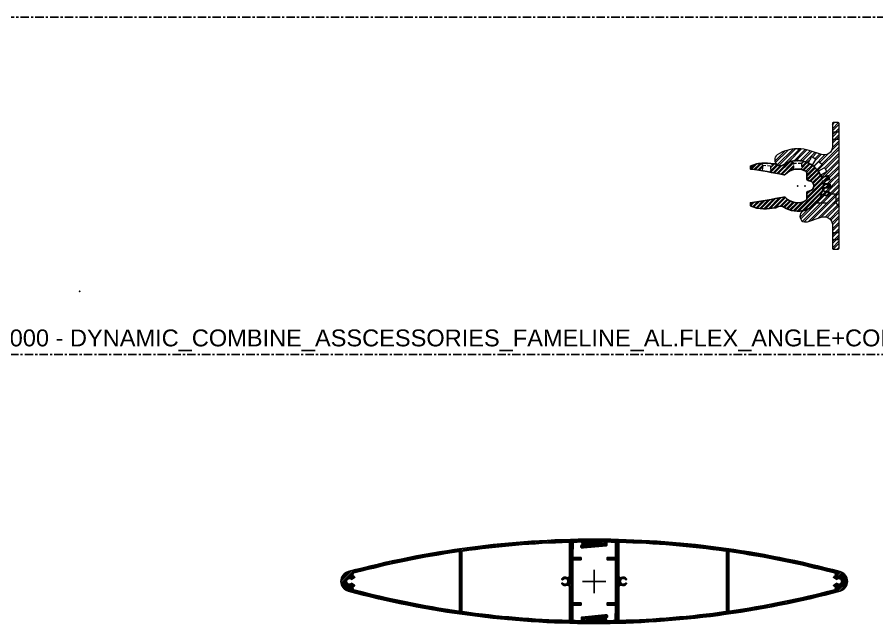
# Model space of a CAD drawing. Header units: millimetres. Extents: x -244126 to 368105, y -173968 to 259060.
# Drawn here: x 5694 to 6203, y 47636 to 47995 of the extents above; entities that cross this region are included whole.
import ezdxf

# ---------------------------------------------------------------- set-up
doc = ezdxf.new("R2010")
doc.units = ezdxf.units.MM
doc.header["$MEASUREMENT"] = 0
doc.linetypes.add('005_GG_TA_LINE', pattern=[13.75, 5, -1.25, 1.25, -1.25, 5])
doc.linetypes.add('HIDDEN', pattern=[9.524999999999999, 6.35, -3.175])
for name, color, linetype in [('000 - H A T C H', 8, 'Continuous'), ('000 - L I N E', 1, 'Continuous'), ('001 - ASCESSORIES', 1, 'Continuous'), ('A03_SUN LOUVER', 7, 'Continuous')]:
    doc.layers.add(name, color=color, linetype=linetype)
doc.styles.get("Standard").update_dxf_attribs({"font": 'arial.ttf'})

# ---------------------------------------------------------------- blocks, each defined once
blk = doc.blocks.new('*U1763')
at = {"color": 0, "linetype": '005_GG_TA_LINE'}
blk.add_lwpolyline([(0, 0), (1000, 0), (1000, 200), (0, 200)], close=True, dxfattribs=at)
for p in [(50, 37.5), (8.581742425833, 4.877933635547379)]:
    blk.add_point(p, dxfattribs=at)
blk.add_attdef('NAMEBLK', (8.581742425833, 4.877933635547379), '', height=10, dxfattribs=at)
blk = doc.blocks.new('000 - ASSCESSORIES_FAMELINE_AL.FLEX_ANGLE_BRACKET_FOR_AF200-300_SIDE_VIEW')
at = {"layer": '000 - H A T C H'}
h = blk.add_hatch(dxfattribs=at)
h.set_pattern_fill('ANSI32', color=8, scale=7)
h.set_pattern_definition([(45, (3200.582122079782, 501.9556420693257), (-1.856155300614688, 1.856155300614688), []), (45, (3201.819558944782, 501.9556420693257), (-1.856155300614688, 1.856155300614688), [])])
edge = h.paths.add_edge_path()
edge.add_arc((-24.60009297727149, 1.092597291219022e-05), 22.0000000000029, 90.77607391714648, 123.2564312859631)
edge.add_arc((-34.8000929772711, 15.55378860215449), 3.400000000000849, 123.2564312859582, 303.2564312860495)
edge.add_arc((-24.60009297727166, 1.092597051943756e-05), 15.20000000000311, 65.77656419011902, 123.2564312859393, ccw=False)
edge.add_arc((-18.2815331998316, 14.04407751796509), 0.2000001331612148, 245.7765641900522, 329.9999312689536)
edge.add_line((-18.10832812371223, 13.94407724361054), (-16.31922733306351, 17.04289124551826))
edge.add_arc((-16.05941988014751, 16.89289134263949), 0.2999998057571702, 60.00004524878108, 149.999999999958, ccw=False)
edge.add_line((-15.90942018244937, 17.15269891401647), (-14.09076643508001, 16.10269913199477))
edge.add_arc((-14.24076610740318, 15.84289121904718), 0.3000000888787198, -29.999971654117473, 60.00008206330642, ccw=False)
edge.add_line((-13.98095833508728, 15.69289130314223), (-15.77005958349469, 12.59407739653057))
edge.add_arc((-15.59685450273591, 12.49407739652947), 0.200000000002181, 149.9999999999971, 234.2234358103231)
edge.add_arc((-24.60009297727736, 1.092594628993027e-05), 15.20000000002425, 50.776564190154375, 54.22343580992401, ccw=False)
edge.add_arc((-14.86196101252971, 11.93017392820862), 0.200000111124736, 230.7765641902996, 315.0001145294227)
edge.add_line((-14.72053929502613, 11.78875277608404), (-12.19036897575438, 14.31892340966738))
edge.add_arc((-11.97823689478033, 14.10679132869315), 0.3000000659280574, 44.99996698555748, 134.9999999999758, ccw=False)
edge.add_line((-11.76610469157345, 14.31892328743447), (-10.28118066655111, 12.83399907593912))
edge.add_arc((-10.49331266104002, 12.62186715886523), 0.2999998888787882, -44.99999513174453, 44.999989545294795, ccw=False)
edge.add_line((-10.28118068723438, 12.40973522110806), (-12.81135141736081, 9.879564176684426))
edge.add_arc((-12.66993006112226, 9.738142820446036), 0.2000000000016426, 135.0000000000331, 219.2234358110653)
edge.add_arc((-24.60009297726682, 1.092596317775474e-05), 15.20000000000145, 35.776564190161594, 39.22343580991469, ccw=False)
edge.add_arc((-12.10602643544547, 9.003249451867786), 0.2000000878489613, 215.7765641898848, 300.0000006170934)
edge.add_line((-12.00602638965552, 8.830044296108497), (-8.907212818396829, 10.61914534852031))
edge.add_arc((-8.757212633545205, 10.35933740721299), 0.3000003697028865, 30.000002280675574, 120.0000000000399, ccw=False)
edge.add_line((-8.497404698208584, 10.50933760240616), (-7.447405332582321, 8.690683874414503))
edge.add_arc((-7.707213135827003, 8.540683940658628), 0.3000001245892988, -59.99978517703721, 29.99997165315972, ccw=False)
edge.add_line((-7.557212099418621, 8.28087677403306), (-10.65602650671713, 6.491775729537039))
edge.add_arc((-10.55602650671645, 6.318570648779192), 0.2000000000011698, 120.0000000000309, 204.2234358092512)
edge.add_arc((-24.60009297725487, 1.092597518503879e-05), 15.19999999998398, 20.77656419013698, 24.223435809918385, ccw=False)
edge.add_arc((-10.20154197550752, 5.462769111765232), 0.1999999333386133, 200.7765641900455, 284.9998861499537)
edge.add_line((-10.14977856761038, 5.26958390804009), (-6.693500616368738, 6.19569065586461))
edge.add_arc((-6.615854801818094, 5.905912530964527), 0.3000003903128138, 14.999958002615585, 104.9999999999007, ccw=False)
edge.add_line((-6.326076620004415, 5.983558133110421), (-5.782557436228444, 3.955113908268686))
edge.add_arc((-6.072335255011799, 3.877468727691674), 0.2999999305427846, -74.99996355760959, 14.999898177128387, ccw=False)
edge.add_line((-5.9946893751478, 3.587691096281276), (-9.450966682382614, 2.661584239174886))
edge.add_arc((-9.399202873362032, 2.468399073916454), 0.2000000000006168, 104.9999999999756, 189.2234358107711)
edge.add_arc((-24.60009297726654, 1.092596508422972e-05), 15.19999999999707, 5.776564190153806, 9.223435809914292, ccw=False)
edge.add_arc((-9.278294797347732, 1.550010924212877), 0.1999999824942102, 185.7765641900828, 270.0001218303278)
edge.add_line((-9.2782943720797, 1.35001094171912), (-5.700092994685519, 1.350010941718779))
edge.add_arc((-5.700092959753613, 1.050010485744458), 0.3000004559743231, 0.00016735558529035188, 90.00000667149249, ccw=False)
edge.add_line((-5.40009250378057, 1.050011362017585), (-5.40009250378057, -1.049988563104193))
edge.add_arc((-5.70009297726923, -1.04998860053435), 0.300000473488662, -90.0000842393033, 7.1486219894723035e-06, ccw=False)
edge.add_line((-5.700093418345887, -1.349989074022687), (-9.278294779931684, -1.349989074022346))
edge.add_arc((-9.278294779932194, -1.549989074023255), 0.2000000000009088, 89.99999999985396, 174.2234358099506)
edge.add_arc((-24.60009297726734, 1.092596235041654e-05), 15.19999999999318, 350.7765641901628, 354.223435809936, ccw=False)
edge.add_arc((-9.399202851197433, -2.468377225565022), 0.2000000224565068, 170.7765641899621, 254.9998653730093)
edge.add_line((-9.450967119954157, -2.661562290885001), (-5.994689121540205, -3.587669142881339))
edge.add_arc((-6.072334751168622, -3.877447236391498), 0.3000003121311309, -14.99987230951632, 75.00003256256412, ccw=False)
edge.add_line((-5.78255652874418, -3.955092384902571), (-6.326077194227992, -5.983536711489762))
edge.add_arc((-6.615854826887664, -5.905891028834289), 0.2999998807081068, 255.0001366492594, 345.00000000005326, ccw=False)
edge.add_line((-6.693499818429473, -6.195668846676426), (-10.14977810415871, -5.269562118199929))
edge.add_arc((-10.20154191318084, -5.462747283459456), 0.2000000000020759, 74.99999999967756, 159.2234358096688)
edge.add_arc((-24.60009297727213, 1.092596992968708e-05), 15.19999999999574, 284.63664156122564, 339.2234358099151, ccw=False)
edge.add_arc((-19.9000930303588, -17.99637739733681), 3.399999789903094, 104.6366415612264, 288.1922939544101)
edge.add_line((-18.83858879148715, -21.22642497008223), (-10.56112827296397, -18.50616927835983))
edge.add_arc((-9.000092902889328, -23.25623986259525), 5.000000198184266, 1.0062864589599485e-05, 108.1922887235545, ccw=False)
edge.add_line((-4.000092704705139, -23.25623898444462), (-4.000092704705139, -29.44998859105397))
edge.add_line((-4.000092704705139, -29.44998859105397), (-3.700093214324852, -29.7499899440794))
edge.add_line((-3.700093214324852, -29.7499899440794), (-4.000093636022257, -30.0499885031378))
edge.add_line((-4.000093636022257, -30.0499885031378), (-4.000115608000897, -36.99998832726328))
edge.add_arc((-3.500114862942461, -36.99998987946843), 0.5000007450608447, 179.9998221306572, 269.9997702214319)
edge.add_line((-3.500116868141731, -37.49999062452525), (-0.500116415155162, -37.49999844761965))
edge.add_arc((-0.5001148629552006, -36.99999844762002), 0.5000000000020398, 269.9998221309865, 359.9998221307976)
edge.add_line((-0.0001148629555700609, -36.99999999982163), (0.0001148629555700609, 36.99999999982163))
edge.add_arc((-0.4998858820982593, 37.00000155202557), 0.5000007450562387, 359.9998221307947, 449.9998176911096)
edge.add_line((-0.4998842911506927, 37.50000229707928), (-3.499884329883344, 37.50001012018163))
edge.add_arc((-3.499885882085333, 37.0000103183694), 0.4999998018146391, 89.9998221306836, 179.9997674898801)
edge.add_line((-3.999885683895855, 37.00001234740216), (-3.99990725950579, 30.05001204643224))
edge.add_line((-3.99990725950579, 30.05001204643224), (-3.69999917576547, 29.75010210061373))
edge.add_line((-3.69999917576547, 29.75010210061373), (-4.000092707051635, 29.4500104325457))
edge.add_line((-4.000092707051635, 29.4500104325457), (-4.000093103419431, 23.29818408063829))
edge.add_arc((-9.000092920139895, 23.29818408063864), 4.999999816720464, 251.838222947856, 359.999999999996, ccw=False)
edge.add_line((-10.55859839914797, 18.54728323562972), (-17.74266868537893, 20.90397543228346))
edge.add_arc((-24.60009297727149, 1.092596625085207e-05), 22.00000000000927, 71.8382231318008, 89.22392608287757)
edge.add_line((-24.30211109713059, 21.9979928061187), (-24.60009258686728, 21.70001092597329))
edge.add_line((-24.60009258686728, 21.70001092597329), (-24.89807485742153, 21.99799280611887))
at = {"color": 8, "linetype": 'HIDDEN', "lineweight": 0}
for p, q in [((9.856451993073279e-05, 31.74989865185165), (-3.999901982331494, 31.74991106947022)), ((-4.000092817173709, 27.7499110700432), (8.614690273134329e-05, 27.74989865187075)), ((-1.96081716833055, -4.947485875018856), (-6.05431686208135, -4.969506510368944)), ((-1.96081716833055, -4.947485875018856), (-1.960833017555387, -10.05288587499422)), ((-1.895832838272327e-06, -2.61069196217062), (-1.96081716833055, -4.947485875018685)), ((-13.19904798806169, -10.05285098703212), (-1.960833017555387, -10.05288587499422)), ((-1.960833017555387, -10.05288587499422), (-3.225380146432144e-05, -12.38969196212361)), ((-8.614781631877122e-05, -27.75019339256005), (-4.000092705300403, -27.75018097492284)), ((-4.000099011060456, -31.75018097492261), (-9.856543306341337e-05, -31.75019339254095))]:
    blk.add_line(p, q, dxfattribs=at)
at = {"layer": '000 - L I N E', "color": 9}
blk.add_line((-24.60009258686728, 21.70001092597329), (-24.30211109712832, 21.99799280612092), dxfattribs=at)
for p in [(-24.60009297727106, 1.092596880880592e-05), (-20.30696706471394, 1.092596880880592e-05)]:
    blk.add_point(p, dxfattribs=at)
at = {"layer": '001 - ASCESSORIES', "color": 0, "linetype": 'Continuous', "lineweight": 15}
blk.add_lwpolyline([(-24.89807485742153, 21.99799280611887, 0.1426788207495108), (-36.66460910630326, 18.39695226339256, 1.000000000000798), (-32.9355768482344, 12.71062494091939, -0.2561977009595168), (-18.3635924716466, 13.86168692288493, 0.3849826888630289), (-18.10832812371223, 13.94407724361054), (-16.31922733306351, 17.04289124551826, -0.4142133310633441), (-15.90942018244937, 17.15269891401647), (-14.09076643508001, 16.10269913199477, -0.4142138369739624), (-13.98095833508728, 15.69289130314223), (-15.77005958349469, 12.59407739653057, 0.3849830332087801), (-15.71377967772992, 12.3318167930131, -0.01504094874934099), (-14.98843032818127, 11.77523666139223, 0.3849836070004197), (-14.72053929502613, 11.78875277608404), (-12.19036897575438, 14.31892340966738, -0.4142137311411944), (-11.76610469157345, 14.31892328743447), (-10.28118066655111, 12.83399907593912, -0.4142134840428718), (-10.28118068723438, 12.40973522110806), (-12.81135141736081, 9.879564176684426, 0.3849830332123187), (-12.82486724185014, 9.611673575059058, -0.01504094874926947), (-12.26828711023177, 8.886324225515693, 0.3849830362993746), (-12.00602638965552, 8.830044296108497), (-8.907212818396829, 10.61914534852031, -0.4142135507145975), (-8.497404698208584, 10.50933760240616), (-7.447405332582321, 8.690683874414503, -0.4142123193015173), (-7.557212099418621, 8.28087677403306), (-10.65602650671713, 6.491775729537039, 0.3849830332032427), (-10.73841698036199, 6.236511431601457, -0.0150409487493929), (-10.38853608284467, 5.39182422360102, 0.3849824628160552), (-10.14977856761038, 5.26958390804009), (-6.693500616368738, 6.19569065586461, -0.4142137770611755), (-6.326076620004415, 5.983558133110421), (-5.782557436228444, 3.955113908268686, -0.4142128555680248), (-5.9946893751478, 3.587691096281276), (-9.450966682382614, 2.661584239174886, 0.3849830332111331), (-9.596617030555763, 2.436342084979003, -0.0150409487493015), (-9.47727917210409, 1.529881055845067, 0.3849836435791997), (-9.2782943720797, 1.35001094171912), (-5.700092994685519, 1.350010941718779, -0.4142127409641204), (-5.40009250378057, 1.050011362017585), (-5.40009250378057, -1.049988563104193, -0.4142140295437709), (-5.700093418345887, -1.349989074022687), (-9.278294779931684, -1.349989074022346, 0.3849830332076324), (-9.477279172106364, -1.529859203893523, -0.0150409487493572), (-9.596617030557127, -2.436320233030756, 0.3849823587236142), (-9.450967119954157, -2.661562290885001), (-5.994689121540205, -3.587669142881339, -0.4142130760839127), (-5.78255652874418, -3.955092384902571), (-6.326077194227992, -5.983536711489762, -0.4142128638292183), (-6.693499818429473, -6.195668846676426), (-10.14977810415871, -5.269562118199929, 0.3849830332071024), (-10.38853608284603, -5.391802371647145, -0.2427883777867974), (-20.7592327622167, -14.70671518177664, 1.031520472800772), (-18.83858879148715, -21.22642497008223), (-10.56112827296397, -18.50616927835983, -0.510582686825665), (-4.000092704705139, -23.25623898444462), (-4.000092704705139, -29.44998859105397), (-3.700093214324852, -29.7499899440794), (-4.000093636022257, -30.0499885031378), (-4.000115608000897, -36.99998832726328, 0.4142132970157022), (-3.500116868141731, -37.49999062452525), (-0.500116415155162, -37.49999844761965, 0.4142135623721294), (-0.0001148629555700609, -36.99999999982163), (0.0001148629555700609, 36.99999999982163, 0.4142135396776404), (-0.4998842911506927, 37.50000229707928), (-3.499884329883344, 37.50001012018163, 0.4142132830520119), (-3.999885683895855, 37.00001234740216), (-3.99990725950579, 30.05001204643224), (-3.69999917576547, 29.75010210061373), (-4.000092707051635, 29.4500104325457), (-4.000093103419431, 23.29818408063829, -0.5104149144200552), (-10.55859839914797, 18.54728323562972), (-17.74266868537893, 20.90397543228346, 0.07600529051318779), (-24.30211109713059, 21.9979928061187), (-24.60009258686728, 21.70001092597329)], format="xyb", close=True, dxfattribs=at)
blk = doc.blocks.new('*U3636')
at = {"layer": '001 - ASCESSORIES', "color": 0}
blk.add_blockref('000 - ASSCESSORIES_FAMELINE_AL.FLEX_ANGLE_BRACKET_FOR_AF200-300_SIDE_VIEW', (0, 0), dxfattribs=at)
blk = doc.blocks.new('000 - ASSCESSORIES_FAMELINE_AL.FLEX_CONNECTOR_BRACKET_FOR_AF100-150_SIDE_VIEW')
at = {"layer": '000 - H A T C H'}
h = blk.add_hatch(dxfattribs=at)
h.set_pattern_fill('ANSI32', color=8, scale=5)
h.set_pattern_definition([(45, (-1970.133086501305, -301.5134273469718), (-1.325825214724777, 1.325825214724777), []), (45, (-1969.249203026305, -301.5134273469718), (-1.325825214724777, 1.325825214724777), [])])
edge = h.paths.add_edge_path()
edge.add_line((-20.45845730743258, 12.03585141655198), (-21.79640594343869, 13.38736893007616))
edge.add_arc((-15.38280266856646, -54.32815596914018), 68.01857554627152, 95.41056788355975, 97.3807846533643)
edge.add_line((-24.12067372296133, 13.12683812900362), (-28.00000002518073, 11.74640096148046))
edge.add_line((-28.00000002518073, 11.74640096148046), (-28.00000002518073, 9.982847878351961))
edge.add_arc((-65.50000005036759, -268.0921051055449), 280.5921051613631, 80.82262831623319, 82.3196706475087, ccw=False)
edge.add_line((-20.74799565938565, 8.908233489690431), (-20.45845730743258, 12.03585141655198))
edge = h.paths.add_edge_path()
edge.add_line((-2.247900000002346, 13.34529063394088), (-3.675070032631993, 14.54282848194852))
edge.add_arc((-4.547473508864641e-13, 4.163780431554187e-12), 14.99999999999985, 104.1821096426862, 123.2564312859659)
edge.add_arc((-10.2000000000005, 15.55377767618468), 3.600000000001335, 239.8149540720326, 303.2564312859647, ccw=False)
edge.add_arc((-14.52403145888115, 8.119885563528854), 4.999999999998389, 59.81495407201339, 82.58729921810303)
edge.add_line((-13.87895437080238, 13.07809850272578), (-15.98179904015456, 11.62142603363272))
edge.add_line((-15.98179904015456, 11.62142603363272), (-16.30285208181203, 8.153383745668307))
edge.add_arc((-65.50000005040192, -268.0921051058473), 280.5921051616672, 78.21476437810668, 79.90194361018649, ccw=False)
edge.add_arc((-7.986557415949164, 7.564053188677931), 0.9999999999704534, 258.2147643790605, 316.5563218511476)
edge.add_arc((-4.547473508864641e-13, 3.765876499528531e-12), 9.999999999999606, 102.99052971916961, 136.5563218502079, ccw=False)
edge.add_line((-2.247900000002119, 9.74407233091263), (-2.247900000002346, 13.34529063394088))
edge = h.paths.add_edge_path()
edge.add_line((3.6750700326279, 14.54282848194852), (2.247899999998026, 13.34529063394088))
edge.add_line((2.247899999998026, 13.34529063394088), (2.247899999998026, 9.744072330913312))
edge.add_arc((-2.273736754432321e-12, 4.689582056016661e-13), 10.00000000000318, 60.303942627590004, 77.00947028084312, ccw=False)
edge.add_arc((4.458590056197409, 7.817990452208861), 0.9999999999998342, 3.581135388230905e-11, 60.30394262759518, ccw=False)
edge.add_line((5.458590056196954, 7.817990452209486), (5.458590056196954, 4.202288354184546))
edge.add_arc((6.458590056196499, 4.202288354184375), 0.9999999999995453, 180, 255.1969891242311)
edge.add_arc((-65.50000004537264, -268.0921050868787), 280.6421051420444, 74.96711655903562, 75.19698912420841, ccw=False)
edge.add_arc((6.499999949552603, 2.856381797755603e-12), 3.050000050446423, -74.96711655905432, 74.96711655903658, ccw=False)
edge.add_arc((-65.50000004859135, 268.0921050991481), 280.6421051547233, 284.8030108757873, 285.03288344094943, ccw=False)
edge.add_arc((6.458590056197409, -4.202288354179231), 1.000000000000298, 104.8030108757545, 179.9999999999902)
edge.add_line((5.458590056196954, -4.202288354179061), (5.458590056200592, -7.817990452203716))
edge.add_arc((4.458590056201956, -7.81799045220383), 0.9999999999986358, -60.3039426276228, 0, ccw=False)
edge.add_arc((1.364242052659392e-12, -1.975308805413079e-12), 9.999999999996872, 223.4436781498002, 299.6960573724321, ccw=False)
edge.add_arc((-7.986557415948482, -7.564053188668581), 0.9999999999688675, 43.44367814841691, 101.7852356209447)
edge.add_arc((-65.500000050489, 268.0921051064158), 280.5921051622342, 277.6803293524923, 281.7852356218875, ccw=False)
edge.add_line((-28.00000002518073, -9.982847878343634), (-28.00000002518073, -11.74640096147259))
edge.add_line((-28.00000002518073, -11.74640096147259), (-24.12067372296133, -13.12683812899563))
edge.add_arc((-15.38280266858783, 54.32815596894569), 68.01857554606799, 262.6192153466316, 265.9285026261889)
edge.add_arc((-19.39569183884782, -2.047779520101741), 11.49999999998731, 265.9285026260912, 274.67850871028)
edge.add_line((-18.45769812920571, -13.50946211038404), (-13.32553242907125, -13.02950616912106))
edge.add_arc((-13.51206471279488, -11.03822374135312), 2.000000000002136, 275.3515339592213, 306.2592707360218)
edge.add_arc((-10.20000000000095, -15.55377767617505), 3.599999999999676, 56.74356871400943, 126.25927073595949, ccw=False)
edge.add_arc((-4.547473508864641e-13, 2.629008122312371e-12), 14.99999999999955, 236.7435687140313, 340.7945343998514)
edge.add_line((14.16517491686, -4.934350978063591), (17.97129716725112, -5.954198361352539))
edge.add_line((17.97129716725112, -5.954198361352539), (18.54069906647646, -3.82916154351453))
edge.add_line((18.54069906647646, -3.82916154351453), (14.7345768160867, -2.809314160220239))
edge.add_arc((1.682565198279917e-11, 2.415845301584341e-13), 14.99999999998286, 349.2054656001972, 355.7945343998641)
edge.add_line((14.95961229444129, -1.099999999992221), (18.89999999999964, -1.099999999992562))
edge.add_line((18.89999999999964, -1.099999999992562), (18.89999999999964, 1.100000000005323))
edge.add_line((18.89999999999964, 1.100000000005323), (14.95961229444038, 1.100000000005551))
edge.add_arc((-1.305124897044152e-10, -2.101785412378376e-11), 15.00000000013116, 4.205465600224868, 10.79453439982918)
edge.add_line((14.73457681608397, 2.809314160234024), (18.54069906647555, 3.829161543523199))
edge.add_line((18.54069906647555, 3.829161543523199), (17.9712971672493, 5.954198361358706))
edge.add_line((17.9712971672493, 5.954198361358706), (14.16517491685909, 4.93435097807442))
edge.add_arc((2.728484105318785e-12, -9.947598300641403e-14), 14.99999999999872, 19.20546560018317, 43.86524685471897)
edge.add_line((10.81457350060009, 10.3944696834488), (10.39446968344055, 10.39446968344824))
edge.add_line((10.39446968344055, 10.39446968344824), (10.39446968344146, 10.81457350060846))
edge.add_arc((1.227817847393453e-11, 2.070521532004932e-11), 14.99999999997826, 46.1347531453093, 58.86524685471517)
edge.add_line((7.755789126713353, 12.83930430444038), (7.349999999999909, 12.73057343563399))
edge.add_line((7.349999999999909, 12.73057343563399), (7.241269131190165, 13.13636256235908))
edge.add_arc((4.547473508864641e-13, 7.062794793455396e-12), 14.99999999999616, 61.13475314534855, 75.81789035732456)
at = {"color": 1, "linetype": 'HIDDEN', "lineweight": 0, "ltscale": 0.3}
for p, q in [((-20.45845730743258, 12.03585141655198), (-21.79640594343869, 13.38736893007633)), ((-20.74799565938656, 8.908233489681564), (-20.45845730743258, 12.03585141655198)), ((-15.98179904015433, 11.62142603363277), (-20.45845730743258, 12.03585141655198)), ((-15.98179904015433, 11.62142603363277), (-16.30279628775497, 8.153986437820848)), ((-13.86941943492366, 13.08470349775548), (-15.98179904015433, 11.62142603363277)), ((-2.247900000002119, 13.34529063394088), (-3.674697807457051, 14.54251614794136)), ((2.247899999998481, 13.34529063394088), (-2.247900000002119, 13.34529063394088)), ((-2.247900000002119, 9.744072330905468), (-2.247900000002119, 13.34529063394088)), ((3.67430017411607, 14.54218249395497), (2.247899999998481, 13.34529063394088)), ((2.247899999998481, 13.34529063394088), (2.247899999998481, 9.745539361511831))]:
    blk.add_line(p, q, dxfattribs=at)
at = {"layer": '001 - ASCESSORIES', "color": 0, "lineweight": 25, "ltscale": 4}
blk.add_lwpolyline([(-7.260506741778045, -6.876411989735558, 0.3455598544899178), (4.95398895133394, -8.686656058003493, 0.2693711153167579), (5.458590056200592, -7.81799045220275), (5.458590056196954, -4.202288354179061, -0.340413108691921), (6.203093492340031, -3.235478390505975, 0.001003008616846074), (7.29108874346457, -2.945620278965563, 0.7668711655276829), (7.29108874346548, 2.945620278971049, 0.001003008616846018), (6.203093492338667, 3.235478390512142, -0.3404131086918988), (5.458590056196954, 4.20228835418466), (5.458590056196954, 7.817990452209486, 0.2693711153167518), (4.953988951329848, 8.686656058009433, 0.3455598544899169), (-7.260506741781228, 6.876411989736837, -0.2602082017446815), (-8.190801219571313, 6.585133136466041, 0.01791294803426168), (-28.00000002518073, 9.982847878351848), (-28.00000002518073, 11.74640096148046), (-24.12067372296133, 13.12683812900362, -0.01444049335342799), (-20.21220614433742, 13.51875613017394, -0.03819766527064118), (-18.45769812920571, 13.50946211039202), (-18.09540372788069, 13.17592280785114), (-17.73310932655568, 13.44238350531016), (-14.05770074957991, 13.09809163294251, -0.1087827159156475), (-12.01005968046229, 12.44191586158293, 0.2841098283730177), (-8.225806451612698, 12.54336909369711, -0.1410822828067592), (-0.2970582579118854, 14.99705825792269), (6.366462912410498e-12, 14.70000000000421), (0.2970582579237089, 14.99705825792178, -0.1215910610734725), (7.241269131190165, 13.13636256235903), (7.349999999999909, 12.73057343563399), (7.755789126713353, 12.83930430444032, -0.05560445857106525), (10.39446968344146, 10.81457350060846), (10.39446968344055, 10.39446968344824), (10.81457350060009, 10.3944696834488, -0.108015765328233), (14.16517491685909, 4.93435097807442), (17.9712971672493, 5.954198361358706), (18.54069906647555, 3.829161543523199), (14.73457681608397, 2.809314160234024, -0.02875816033783684), (14.95961229444038, 1.100000000005551), (18.89999999999964, 1.100000000005323), (18.89999999999964, -1.099999999992562), (14.95961229444129, -1.099999999992221, -0.02875816033784464), (14.7345768160867, -2.809314160220239), (18.54069906647646, -3.82916154351453), (17.97129716725112, -5.954198361352539), (14.16517491685954, -4.934350978063591, -0.4880078985675621), (-8.225806451612698, -12.54336909368969, 0.312977108598853), (-12.32918445822361, -12.65092157521853, -0.1356840189548301), (-13.32553242907125, -13.02950616912101), (-18.45769812920571, -13.50946211038404, -0.03819766527064113), (-20.21220614433742, -13.51875613016595, -0.01444049335342799), (-24.12067372296133, -13.12683812899563), (-28.00000002518073, -11.74640096147259), (-28.00000002518073, -9.982847878343861, 0.01791294803426157), (-8.190801219570858, -6.585133136458168, -0.2602082017446712), (-7.260506741781228, -6.876411989728965, 0.2602082017446696), (-8.190801219570858, -6.585133136465785)], format="xyb", dxfattribs=at)
blk = doc.blocks.new('*U3628')
at = {"layer": '001 - ASCESSORIES', "color": 0}
blk.add_blockref('000 - ASSCESSORIES_FAMELINE_AL.FLEX_CONNECTOR_BRACKET_FOR_AF100-150_SIDE_VIEW', (0, 0), dxfattribs=at)
blk = doc.blocks.new('*U3641')
at = {"color": 3}
blk.add_point((0, 0), dxfattribs=at)
at = {"layer": '001 - ASCESSORIES', "color": 2}
blk.add_blockref('*U3636', (0, 0), dxfattribs=at)
at = {"layer": '001 - ASCESSORIES', "color": 0}
blk.add_blockref('*U3628', (-24.60009297727083, 1.0925970855169e-05), dxfattribs=at)
blk = doc.blocks.new('000 - FAMELINE_AL.SUN_LV_AF_300_CUT_VIEW_PART_1_of_2')
at = {"layer": '000 - H A T C H'}
h = blk.add_hatch(dxfattribs=at)
h.set_pattern_fill('ANSI32', color=256, scale=0.1)
h.set_pattern_definition([(45, (1e-07, 0), (-0.6735192090801867, 0.6735192090801867), []), (45, (0.4490130999976489, 0), (-0.6735192090801867, 0.6735192090801867), [])])
edge = h.paths.add_edge_path()
edge.add_line((-12.69999989999709, -14.5), (-12.69999989999709, -22.96252179788644))
edge.add_arc((-12.39999989999619, -22.96252179788514), 0.3000000000009049, 180.0000000002476, 268.729579930849)
edge.add_arc((1.010724819394682e-07, 536.1842102674107), 559.5842103790587, 268.7295799305708, 269.2112908458474)
edge.add_arc((-7.700000101717837, -23.14700182279376), 0.1999999999846368, 269.2112906221153, 359.9999998045877)
edge.add_line((-7.500000101733201, -23.14700182347588), (-7.500000101733201, -21.33554905166602))
edge.add_arc((-7.300000101733083, -21.33554905166629), 0.2000000000001174, 94.99999999989979, 179.9999999999227, ccw=False)
edge.add_line((-7.317431250282277, -21.13631011204779), (6.384361544324896, -19.93755857253745))
edge.add_line((6.384361544324896, -19.93755857253745), (7.573502437872924, -19.93755857253745))
edge.add_arc((7.573502437872773, -20.13755857254167), 0.2000000000042164, 40.29714280170782, 89.99999999995669, ccw=False)
edge.add_arc((6.963341971657395, -20.65495996967756), 1.000000000185679, -102.31057074687902, 40.29714279829642, ccw=False)
edge.add_line((6.750131329593535, -21.63196622476607), (6.463341971552985, -21.13523248556703))
edge.add_line((6.463341971552985, -21.13523248556703), (-5.413028147479815, -22.17428023481989))
edge.add_arc((-5.40000010173248, -22.77413877649765), 0.599999999999801, 91.24418450716492, 271.0070075805223)
edge.add_line((-5.389455285913606, -23.37404610839076), (-0.6000001017317453, -23.80000011160882))
edge.add_arc((-0.6000001017549951, -24.40000011161049), 0.6000000000016641, -91.93687809869272, 89.99999999777981, ccw=False)
edge.add_arc((1.0000535155541e-07, 536.1842102123957), 561.1842103240335, 254.9671165591227, 269.93667071991433, ccw=False)
edge.add_arc((-143.9999998996585, -4.263800388132184e-12), 6.000000100977642, 105.0328834441222, 254.9671165619929, ccw=False)
edge.add_arc((1.003206904215403e-07, -536.1842102147752), 561.1842103264052, 90.0306457604641, 105.03288344091101, ccw=False)
edge.add_arc((-0.2999996984743082, 24.69991988105383), 0.3000000002147847, 4.1291173147328664e-08, 90.03064580192978, ccw=False)
edge.add_line((3.017404767684638e-07, 24.69991988127003), (3.017404767684638e-07, 24.20157889305665))
edge.add_arc((0.6000003017390402, 24.20157889305504), 0.5999999999985635, 179.9999999998463, 264.9177257110026)
edge.add_line((0.5468486145102022, 23.60393778156504), (4.182792874234258, 23.28057218916365))
edge.add_arc((4.137739819342601, 22.77399263906934), 0.5085790187658414, -85.0000000003829, 84.91772571131582, ccw=False)
edge.add_line((4.182065401465628, 22.26734891701381), (-6.163450113767646, 21.36223359109863))
edge.add_arc((-6.189596836592891, 21.66109200052944), 0.3000000000033566, 210.0000000003152, 275.0000000001255, ccw=False)
edge.add_line((-6.449404457730304, 21.51109200052633), (-7.422896813005388, 23.19723022065227))
edge.add_arc((-7.682704434144409, 23.04723022065147), 0.3000000000035955, 29.9999999997803, 90.78707816440158)
edge.add_arc((9.965100034037278e-08, -536.1842101817648), 559.584210293406, 90.78707816472217, 91.27042006943643)
edge.add_line((-12.40665125846939, 23.26244805454371), (-12.69999989999709, 14.5))
edge.add_arc((-12.399999899996, 14.50000000000182), 0.3000000000010914, 180.0000000003474, 270.0000000003474)
edge.add_line((-12.39999989999418, 14.20000000000073), (-7.799999899995634, 14.20000000000073))
edge.add_arc((-7.799999899996544, 14.10000000000127), 0.0999999999994543, -5.210836206970271e-10, 89.99999999947892, ccw=False)
edge.add_line((-7.699999899997089, 14.10000000000036), (-7.699999899997089, 12.80000000000109))
edge.add_arc((-7.799999899996544, 12.80000000000018), 0.0999999999994543, -89.99999999947892, 5.210836206970271e-10, ccw=False)
edge.add_line((-7.799999899995634, 12.70000000000073), (-12.39999989999418, 12.70000000000073))
edge.add_arc((-12.39999989999573, 12.39999999999936), 0.300000000001365, 89.99999999970484, 179.9999999996004)
edge.add_line((-12.69999989999709, 12.40000000000146), (-12.69999989999709, -12.39999999999964))
edge.add_arc((-12.39999989999509, -12.39999999999873), 0.3000000000020009, 180.0000000001737, 270.0000000001737)
edge.add_line((-12.39999989999418, -12.70000000000073), (-7.799999899995634, -12.69999999999891))
edge.add_arc((-7.799999899996453, -12.79999999999827), 0.09999999999936371, -5.729816621169448e-10, 89.99999999953081, ccw=False)
edge.add_line((-7.699999899997089, -12.79999999999927), (-7.699999899997089, -14.09999999999854))
edge.add_arc((-7.799999899996544, -14.09999999999945), 0.0999999999994543, -89.99999999947892, 5.210836206970271e-10, ccw=False)
edge.add_line((-7.799999899995634, -14.19999999999891), (-12.39999989999418, -14.19999999999891))
edge.add_arc((-12.39999989999509, -14.50000000000091), 0.3000000000020009, 89.9999999998263, 179.9999999998263)
edge = h.paths.add_edge_path(flags=16)
edge.add_arc((-78.03686660911126, 17.62900320166201), 0.3000000000013996, 98.02064417349526, 179.999999999255)
edge.add_line((-78.33686660911266, 17.62900320166591), (-78.33686660915632, -17.62900320165318))
edge.add_arc((-78.03686661012334, -17.62900320249094), 0.2999999990329769, 179.9999998399986, 261.9793556658627)
edge.add_arc((1.011249963767114e-07, 536.1842102251926), 559.5842103368594, 261.9793558258327, 268.4631431674327)
edge.add_arc((-14.9999998999993, -22.89881396002464), 0.3000000000022138, 268.463143167099, 359.9999999997374)
edge.add_line((-14.69999989999709, -22.89881396002602), (-14.69999989999709, -3.162277660168911))
edge.add_arc((-15.69999989999796, -3.162277660167817), 1.000000000000865, 359.9999999999374, 475.3769335251397)
edge.add_arc((-17.19999989999596, -9.003686685105095e-12), 2.499999999989634, 217.8374797629646, 295.3769335252099, ccw=False)
edge.add_arc((-18.93745850881503, -1.349532357017301), 0.299999999996024, 120.0000000009928, 217.8374797640897, ccw=False)
edge.add_line((-19.08745850881754, -1.089724735888012), (-18.91245427895122, -0.9886859966627526))
edge.add_arc((-18.76245427895245, -1.248493617795285), 0.2999999999969645, 38.626926558658226, 120.00000000006489, ccw=False)
edge.add_arc((-17.19999989999382, -2.733837969105814e-12), 1.700000000001968, 218.6269265584073, 501.3730734411999)
edge.add_arc((-18.76245427894987, 1.248493617802246), 0.3000000000027082, 239.9999999999994, 321.373073441406, ccw=False)
edge.add_line((-18.91245427895122, 0.9886859966645716), (-19.08745850881754, 1.089724735888012))
edge.add_arc((-18.93745850881736, 1.349532357021483), 0.299999999998478, 142.1625202368455, 239.9999999997925, ccw=False)
edge.add_arc((-17.19999989999893, 3.502309553482519e-12), 2.499999999997521, 64.62306647480051, 142.1625202369634, ccw=False)
edge.add_arc((-15.69999989999738, 3.162277660168726), 1.00000000000029, 244.6230664748082, 360.0000000000106)
edge.add_line((-14.69999989999709, 3.162277660168911), (-14.69999989999709, 22.89881396002602))
edge.add_arc((-14.9999998999993, 22.89881396002464), 0.3000000000022123, 2.625865944996915e-10, 91.53685683290105)
edge.add_arc((9.979628146083996e-08, -536.1842102099766), 559.5842103216132, 91.53685683247308, 98.02064417407306)
edge = h.paths.add_edge_path(flags=16)
edge.add_arc((-141.9130206551788, -3.965039364096049), 1.110763524366557, 122.0267026727237, 248.7928853530536, ccw=False)
edge.add_arc((-143.4475707621703, -1.260937655902352), 1.999999999982232, 298.212829105697, 320.9152797126032)
edge.add_arc((-142.0503845381477, -2.395781546196623), 0.1999999999997857, 320.9152797125727, 420.0000000002483)
edge.add_line((-141.9503845381485, -2.222576465439488), (-143.7690910978643, -1.172545743605951))
edge.add_arc((-144.9999998999922, -2.909563241174092e-12), 1.699999999999228, 43.60896063099341, 316.39103936936215, ccw=False)
edge.add_line((-143.7690910978716, 1.17254574360777), (-141.9503845381413, 2.22257646543585))
edge.add_arc((-142.0503845381398, 2.395781546197423), 0.200000000003344, 299.9999999989749, 399.0847202856335)
edge.add_arc((-143.447570762173, 1.260937655885139), 2.00000000000531, 39.084720287428, 61.78717089433421)
edge.add_arc((-141.9130206561253, 3.965039364300599), 1.110763524031073, 111.20711469428491, 237.97329737448348, ccw=False)
edge.add_arc((9.747067508669716e-08, -536.1842101997086), 559.5842103111183, 98.2379621871205, 104.73344099622571, ccw=False)
edge.add_arc((-80.13686660911428, 17.32903309062183), 0.3000000000016116, 3.8608050090260804e-10, 98.23796218753728, ccw=False)
edge.add_line((-79.83686660911266, 17.32903309062385), (-79.83686660915632, -17.32903309061476))
edge.add_arc((-80.13686660915397, -17.32903309061443), 0.2999999999976524, 261.7620378129924, 359.9999999999376, ccw=False)
edge.add_arc((9.431794012471073e-08, 536.1842101843636), 559.5842102954743, 255.2665590038648, 261.76203781297, ccw=False)
blk.add_point((-6.410457193851516e-10, -3.274180926382542e-10))
at = {"layer": 'A03_SUN LOUVER', "color": 0}
for points in [[(-12.69999989999709, -14.5), (-12.69999989999709, -22.96252179788644, 0.4077340483819051), (-12.40665125887684, -23.26244805453098, 0.002101863473810399), (-7.702753129867085, -23.34698287397077, 0.4182511765308896), (-7.500000101733201, -23.14700182347588), (-7.500000101733201, -21.33554905166602, -0.3888787318531037), (-7.317431250282277, -21.13631011204779), (6.384361544324896, -19.93755857253745), (7.573502437872924, -19.93755857253745, -0.2203348001535735), (7.726042554385606, -20.00820822327296, -0.7173014346399149), (6.750131329593535, -21.63196622476607), (6.463341971552985, -21.13523248556703), (-5.413028147479815, -22.17428023481989, 0.9979323798598794), (-5.389455285913606, -23.37404610839076), (-0.6000001017317457, -23.80000011160882, -1.017046923230914), (-0.6202791788681109, -24.99965731287921, -0.06541004824665045), (-145.5562401501309, -5.794662845635685, -0.7668711655260156), (-145.5562401507494, 5.794662845461062, -0.06555326848878645), (-0.3001601595104487, 24.99991983835571, -0.4143702306790109), (3.017404767684638e-07, 24.69991988127003), (3.017404767684638e-07, 24.20157889305665, 0.3884655114578036), (0.5468486145102022, 23.60393778156504), (4.182792874234258, 23.28057218916365, -0.915670971886964), (4.182065401465628, 22.26734891701381), (-6.163450113767646, 21.36223359109863, -0.2914734195851912), (-6.449404457730304, 21.51109200052633), (-7.422896813005388, 23.19723022065227, 0.2716334435158138), (-7.686825436162359, 23.34720191489032, 0.002108980039294419), (-12.40665125846939, 23.26244805454371), (-12.69999989999709, 14.5, 0.414213562373095), (-12.39999989999418, 14.20000000000073), (-7.799999899995634, 14.20000000000073, -0.414213562373095), (-7.699999899997089, 14.10000000000036), (-7.699999899997089, 12.80000000000109, -0.414213562373095), (-7.799999899995634, 12.70000000000073), (-12.39999989999418, 12.70000000000073, 0.4142135623725622), (-12.69999989999709, 12.40000000000146), (-12.69999989999709, -12.39999999999964, 0.414213562373095), (-12.39999989999418, -12.70000000000073), (-7.799999899995634, -12.69999999999891, -0.4142135623736278), (-7.699999899997089, -12.79999999999927), (-7.699999899997089, -14.09999999999854, -0.414213562373095), (-7.799999899995634, -14.19999999999891), (-12.39999989999418, -14.19999999999891, 0.414213562373095)], [(-78.0787255773765, 17.92606855941449, 0.3737820138691924), (-78.33686660911266, 17.62900320166591), (-78.33686660915632, -17.62900320165318, 0.3737820138697105), (-78.07872557908635, -17.92606855916711, 0.02829840943868344), (-15.00804589864932, -23.19870604379321, 0.4220919004688908), (-14.69999989999709, -22.89881396002602), (-14.69999989999709, -3.162277660168911, 0.5507604245865321), (-16.12857132856956, -2.258769757261689, -0.3518586728565229), (-19.17438468273834, -1.533559496612725, -0.4548701274340908), (-19.08745850881754, -1.089724735888012), (-18.91245427895122, -0.9886859966627526, -0.3707699816195648), (-18.5280861221116, -1.061219575127325, 2.853402154542438), (-18.52808612210432, 1.061219575130963, -0.3707699816195648), (-18.91245427895122, 0.9886859966645716), (-19.08745850881754, 1.089724735888012, -0.4548701274333012), (-19.17438468274562, 1.533559496614544, -0.3518586728561191), (-16.12857132856956, 2.258769757263508, 0.5507604245865323), (-14.69999989999709, 3.162277660168911), (-14.69999989999709, 22.89881396002602, 0.4220919004688907), (-15.00804589864932, 23.19870604379321, 0.02829840943868338)], [(-142.314828627569, -5.000580749259825, -0.6174087660379708), (-142.5020745905866, -3.023332898023, 0.09938340767067787), (-141.8951416243661, -2.521875311786062, 0.4614546159246116), (-141.9503845381485, -2.222576465439488), (-143.7690910978643, -1.172545743605951, -2.499611480493453), (-143.7690910978716, 1.17254574360777), (-141.9503845381413, 2.22257646543585, 0.4614546159191981), (-141.8951416243516, 2.521875311784243, 0.09938340767067784), (-142.5020745905793, 3.023332898026638, -0.6174087660371858), (-142.3148286292497, 5.00058074881963, -0.02834946401474949), (-80.17985201719497, 17.62593754443333, -0.4569807975653656), (-79.83686660911266, 17.32903309062385), (-79.83686660915632, -17.32903309061476, -0.4569807975642661), (-80.17985201723135, -17.62593754442241, -0.02834946401474949)]]:
    blk.add_lwpolyline(points, format="xyb", close=True, dxfattribs=at)
blk = doc.blocks.new('000 - FAMELINE_AL.SUN_LV_AF_300_CUT_VIEW')
at = {"layer": 'Defpoints', "color": 250}
for p, q in [((0, 6.923684722735746), (0, -6.923684722735746)), ((6.923684722735746, 0), (-6.923684722735746, 0))]:
    blk.add_line(p, q, dxfattribs=at)
at = {"layer": 'A03_SUN LOUVER', "color": 0}
blk.add_blockref('000 - FAMELINE_AL.SUN_LV_AF_300_CUT_VIEW_PART_1_of_2', (-1.000078668766946e-07, 3.274180926382542e-10), dxfattribs=at)
at = {"layer": 'A03_SUN LOUVER', "color": 0, "rotation": 180}
blk.add_blockref('000 - FAMELINE_AL.SUN_LV_AF_300_CUT_VIEW_PART_1_of_2', (1.000078677246014e-07, -3.274180926382419e-10), dxfattribs=at)

msp = doc.modelspace()

# ---------------------------------------------------------------- block references
at = {"color": 3}
msp.add_blockref('*U3641', (6180.501224490581, 47895.17285529031), dxfattribs=at)
at = {"layer": '001 - ASCESSORIES', "linetype": '005_GG_TA_LINE'}
msp.add_blockref('*U1763', (5680.501224490581, 47795.17285529031), dxfattribs=at).add_auto_attribs({'NAMEBLK': '000 - DYNAMIC_COMBINE_ASSCESSORIES_FAMELINE_AL.FLEX_ANGLE+CONNECTOR_BRACKET_FOR_AF100-150_COMBINE_SET'})
at = {"layer": 'A03_SUN LOUVER', "color": 0}
msp.add_blockref('000 - FAMELINE_AL.SUN_LV_AF_300_CUT_VIEW', (6035.347805688854, 47660.77105657018), dxfattribs=at)

doc.saveas('drawing.dxf')
